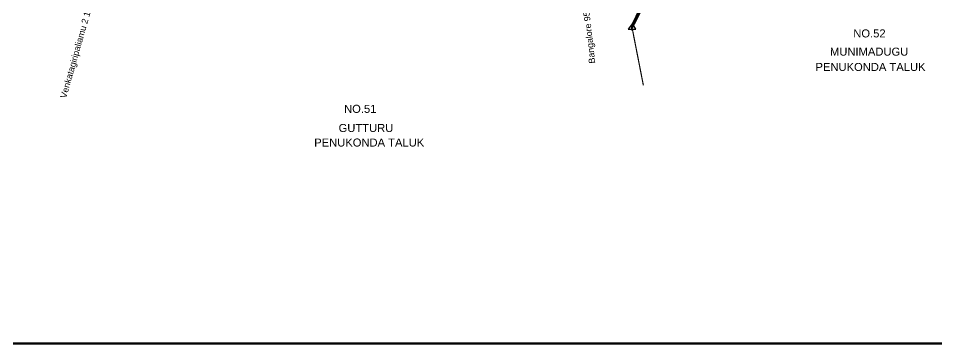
# Model space of a CAD drawing. Header units: feet. Extents: x 778084 to 787325, y 1573137 to 1585556.
# Drawn here: x 781142 to 785155, y 1573137 to 1574563 of the extents above; entities that cross this region are included whole.
import ezdxf

# ---------------------------------------------------------------- set-up
doc = ezdxf.new("R2010")
doc.units = ezdxf.units.FT
doc.header["$LTSCALE"] = 15
doc.header["$MEASUREMENT"] = 0
doc.linetypes.add('HIDDEN2', pattern=[0.1875, 0.125, -0.0625])
doc.layers.add('PLOT NO', color=7, linetype='Continuous')
doc.layers.add('VILLAGE STONES', color=240, linetype='Continuous')
doc.layers.add('VILLAGE BOUNDRY', color=5, linetype='HIDDEN2', lineweight=100)
doc.styles.get("Standard").update_dxf_attribs({"font": 'arial.ttf'})

msp = doc.modelspace()

# ---------------------------------------------------------------- linework, layer by layer
at = {"layer": 'VILLAGE BOUNDRY', "lineweight": -2, "ltscale": 15}
for points, const_width in [([(783905, 1574680), (783824.4, 1574522.5), (783823.9, 1574531.9), (783861, 1574608.3)], 9), ([(783824.4, 1574522.5), (783873.8, 1574270.3)], 5)]:
    msp.add_lwpolyline(points, dxfattribs=dict(at, const_width=const_width))
at = {"layer": 'VILLAGE STONES', "color": 5, "const_width": 10}
msp.add_lwpolyline([(778089.2, 1584871), (787222.8, 1584871), (787222.8, 1573141.8), (778089.2, 1573141.8)], close=True, dxfattribs=at)
at = {"layer": 'VILLAGE STONES', "lineweight": -2}
msp.add_lwpolyline([(783807.9, 1574515.2), (783840.6, 1574515.2), (783827, 1574540.7), (783807.9, 1574515.2)], dxfattribs=at)

# ---------------------------------------------------------------- texts
at = {"layer": 'PLOT NO', "color": 6, "linetype": 'Continuous', "lineweight": -2}
msp.add_text('Bangalore 95 1/2  Miles', height=27.542, rotation=96.4051, dxfattribs=at).set_placement((783663.7, 1574367.1))
at = {"layer": 'PLOT NO', "linetype": 'Continuous', "lineweight": -2}
msp.add_text('Venkatagiripaliamu 2 1/2 Miles', height=27.542, rotation=74.2026, dxfattribs=at).set_placement((781351.1, 1574211.6))
at = {"layer": 'VILLAGE STONES', "color": 1, "lineweight": -2}
for s, p in [('NO.52', (784791.2, 1574479.7)), ('MUNIMADUGU', (784689.4, 1574400)), ('PENUKONDA TALUK', (784626.1, 1574333.1)), ('NO.51', (782565.7, 1574150)), ('GUTTURU', (782541.8, 1574066.3)), ('PENUKONDA TALUK', (782435.2, 1574002.7))]:
    msp.add_text(s, height=35, dxfattribs=at).set_placement(p)

doc.saveas('drawing.dxf')
